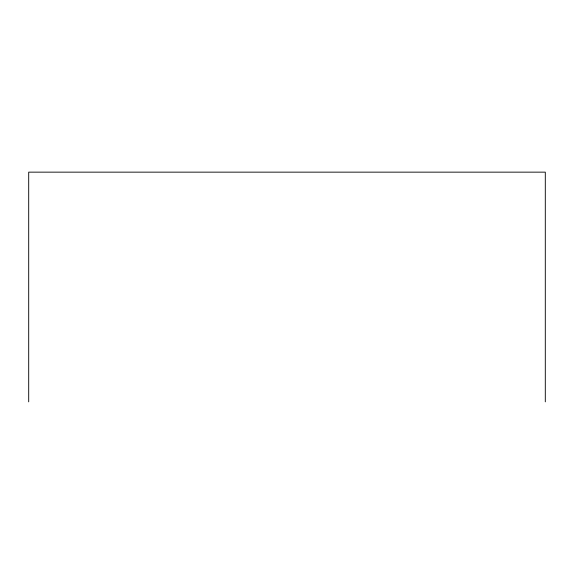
<?xml version="1.0" encoding="UTF-8"?>
<svg xmlns="http://www.w3.org/2000/svg" width="574" height="574" viewBox="0 0 574 574"><rect width="100%" height="100%" fill="white"/><g stroke="black" fill="none" stroke-linecap="round" stroke-linejoin="round"><path stroke-width="0.86" d="M545.3 401.85L545.3 172.15L28.7 172.15L28.7 401.85"/></g></svg>
